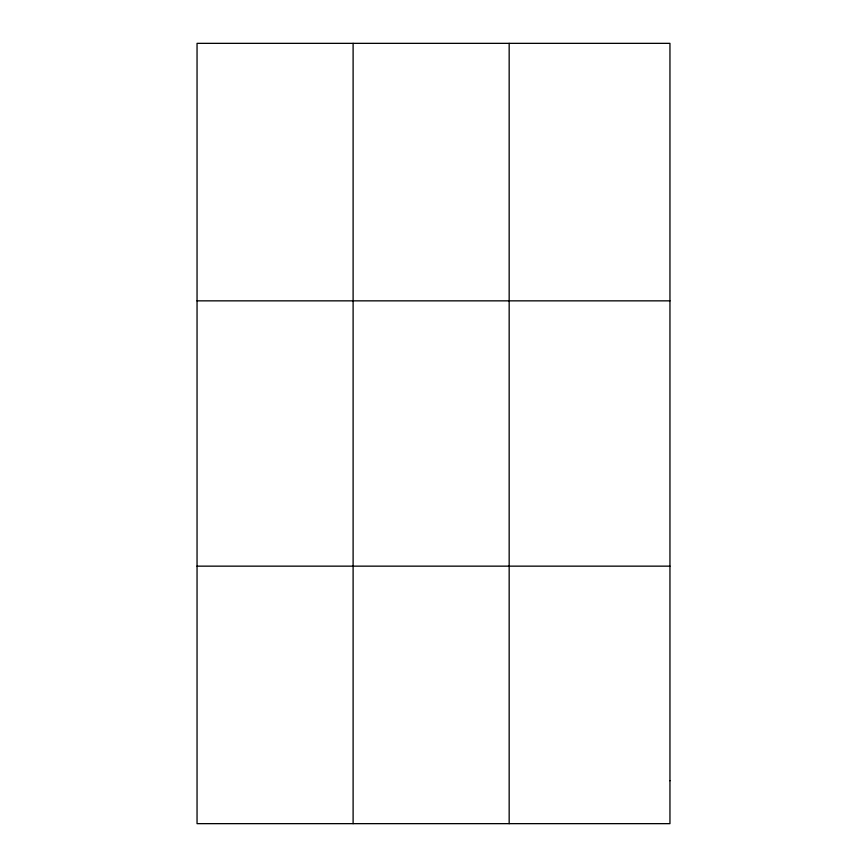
<?xml version="1.0" encoding="UTF-8"?>
<svg xmlns="http://www.w3.org/2000/svg" width="867" height="867" viewBox="0 0 867 867"><rect width="100%" height="100%" fill="white"/><g stroke="black" fill="none" stroke-linecap="round" stroke-linejoin="round"><path stroke-width="1.3" d="M353.107 43.35L353.107 823.65M509.167 43.35L509.167 823.65M197.047 300.849L669.953 300.849M197.047 566.151L669.953 566.151M669.953 780.733L669.953 823.65L197.047 823.65L197.047 43.35L669.953 43.35L669.953 780.733"/></g></svg>
